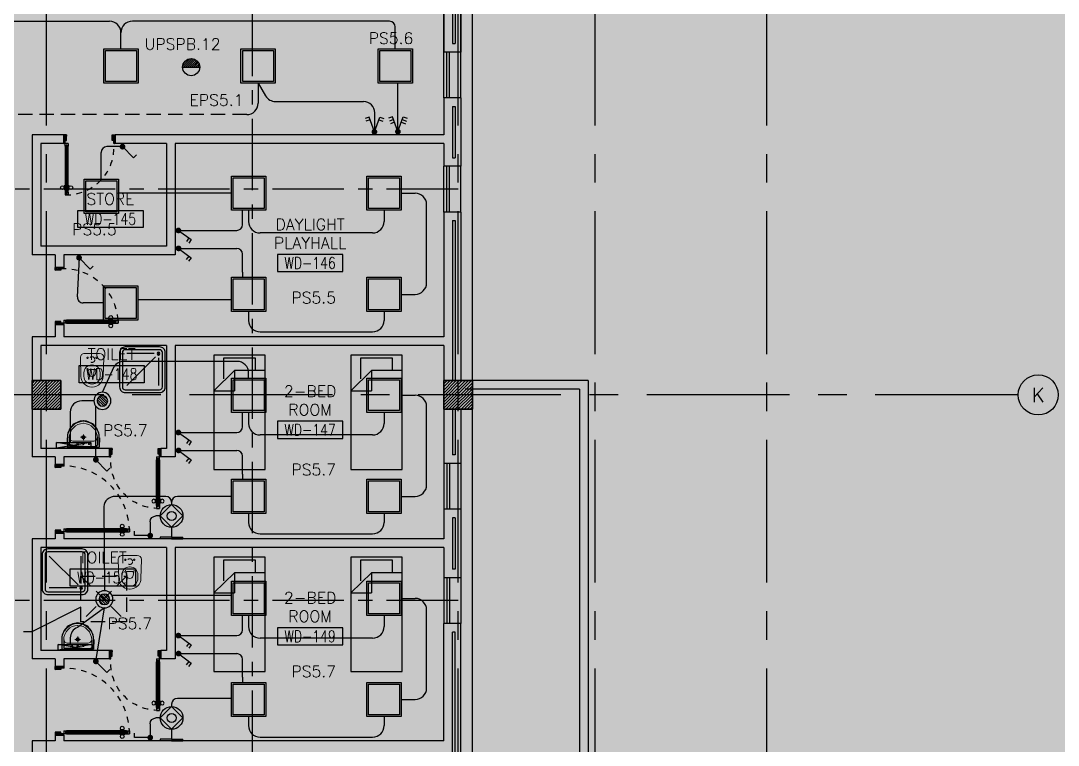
# Model space of a CAD drawing. Extents: x 0 to 92.9, y -1.3 to 78.2.
# Drawn here: x 74.79 to 92.94, y 43.83 to 56.51 of the extents above; entities that cross this region are included whole.
import ezdxf
from ezdxf.enums import TextEntityAlignment as Align

# ---------------------------------------------------------------- set-up
doc = ezdxf.new("R2010")
doc.units = 0
doc.header["$MEASUREMENT"] = 0
for name, pattern in [('CENTER', [2, 1.25, -0.25, 0.25, -0.25]), ('CENTERX2', [4, 2.5, -0.5, 0.5, -0.5]), ('DASHED', [0.75, 0.5, -0.25]), ('HIDDEN', [0.375, 0.25, -0.125]), ('HIDDEN2', [0.1875, 0.125, -0.0625])]:
    doc.linetypes.add(name, pattern=pattern)
doc.layers.get('0').update_dxf_attribs({"color": 11, "linetype": 'CONTINUOUS'})
for name, color, linetype in [('AX-CR', 11, 'CONTINUOUS'), ('AX-TXT', 11, 'CONTINUOUS'), ('AXES', 11, 'CENTERX2'), ('AXES1', 11, 'CENTER'), ('COL', 11, 'CONTINUOUS'), ('DOOR', 11, 'CONTINUOUS'), ('E-CLINE', 2, 'CONTINUOUS'), ('E-HLINE', 2, 'HIDDEN'), ('E-LEGEND', 3, 'CONTINUOUS'), ('E-LITE', 4, 'CONTINUOUS'), ('E-SWITCH', 4, 'CONTINUOUS'), ('E-SWITCHS', 4, 'CONTINUOUS'), ('E-TEXT', 4, 'CONTINUOUS'), ('E-TRXT', 4, 'CONTINUOUS'), ('EL-LITE', 4, 'CONTINUOUS'), ('FIX', 11, 'CONTINUOUS'), ('FUR', 11, 'CONTINUOUS'), ('HAT', 11, 'CONTINUOUS'), ('INSUL', 11, 'CONTINUOUS'), ('PROJ-L', 11, 'CONTINUOUS'), ('RM-BOX', 11, 'CONTINUOUS'), ('RM-NAME', 11, 'CONTINUOUS'), ('RM-NO', 11, 'CONTINUOUS'), ('SHAFT', 11, 'CONTINUOUS'), ('WALL', 11, 'CONTINUOUS'), ('WIN', 11, 'CONTINUOUS')]:
    doc.layers.add(name, color=color, linetype=linetype)
doc.styles.add('ROMANS', font='ROMANS.shx', dxfattribs={"width": 0.6})
doc.styles.add('SIMPLEX', font='simplex.shx', dxfattribs={"width": 0.8})
doc.dimstyles.new('DIM7', dxfattribs={"dimtxt": 0.24, "dimasz": 0.08, "dimexe": 0.07, "dimexo": 0.05, "dimgap": 0.07, "dimtad": 1, "dimzin": 0, "dimdsep": 46, "dimtxsty": 'SIMPLEX', "dimblk": 'ARCHTICK', "dimcen": 0.05, "dimdle": 0.05, "dimclrd": 4, "dimclre": 4, "dimclrt": 2, "dimadec": 0, "dimazin": 0, "dimtp": 2, "dimtm": 2, "dimtfac": 0.114286, "dimtix": 1, "dimtmove": 2, "dimatfit": 3, "dimldrblk": 'DOT', "dimfxl": 0, "dimtolj": 1, "dimtzin": 0, "dimarcsym": 0})

# ---------------------------------------------------------------- blocks, each defined once
blk = doc.blocks.new('AXR')
at = {"layer": 'AX-CR'}
blk.add_circle((350, 0), 350, dxfattribs=at)
at = {"layer": 'AX-TXT', "style": 'ROMANS'}
blk.add_attdef('AX', text='', height=250, dxfattribs=at).set_placement((350, 0), align=Align.MIDDLE)
blk = doc.blocks.new('DOOR90')
at = {"layer": 'DOOR', "linetype": 'ByBlock'}
for p, q in [((0, 0), (-150, 0)), ((-200, -25), (-1000, -25)), ((-200, -42), (-1000, -42)), ((-200, -58), (-1000, -58)), ((-1000, -75), (-200, -75))]:
    blk.add_line(p, q, dxfattribs=at)
at = {"layer": 'DOOR', "color": 0, "linetype": 'ByBlock'}
for p, q in [((-150, 0), (-150, -25)), ((-150, 0), (0, 0)), ((0, -50), (0, 0)), ((-1050, -25), (-1050, -75)), ((-1050, -75), (-1050, -25)), ((-1000, -25), (-1050, -25)), ((-1000, -75), (-1050, -75)), ((-1020, -42), (-1020, -58)), ((-1000, -42), (-1020, -42)), ((-1000, -58), (-1020, -58)), ((-1000, -25), (-1000, -42)), ((-1000, -58), (-1000, -75)), ((-968, -25), (-968, -18)), ((-878, -18), (-968, -18)), ((-968, -75), (-968, -82)), ((-878, -82), (-968, -82)), ((-955, -18), (-955, -9)), ((-955, -9), (-890, -9)), ((-955, -18), (-890, -18)), ((-955, -82), (-955, -91)), ((-955, -82), (-890, -82)), ((-955, -91), (-890, -91)), ((-890, -18), (-890, -9)), ((-890, -82), (-890, -91)), ((-878, -25), (-878, -18)), ((-878, -75), (-878, -82)), ((-200, -42), (-200, -25)), ((-200, -25), (-150, -25)), ((-180, -42), (-200, -42)), ((-200, -75), (-200, -58)), ((-200, -58), (-180, -58)), ((-150, -75), (-200, -75)), ((-180, -58), (-180, -42)), ((-150, -75), (-150, -25)), ((-150, -25), (-100, -25)), ((-100, -25), (-100, -50)), ((-100, -50), (0, -50)), ((-150, -900), (-150, -875)), ((-150, -875), (-100, -875)), ((0, -900), (-150, -900)), ((-150, -900), (0, -900)), ((-100, -850), (0, -850)), ((-100, -875), (-100, -850)), ((0, -850), (0, -900))]:
    blk.add_line(p, q, dxfattribs=at)
at = {"layer": 'DOOR', "color": 9, "linetype": 'ByBlock'}
for p, q in [((0, -50), (-114, 0)), ((0, -50), (-40, 0)), ((0, -50), (-100, -37)), ((0, -850), (-114, -900)), ((0, -850), (-100, -863)), ((0, -850), (-40, -900))]:
    blk.add_line(p, q, dxfattribs=at)
at = {"layer": 'DOOR', "color": 0, "linetype": 'ByBlock'}
for centre in [(-923, 24), (-923, -124)]:
    blk.add_circle(centre, 32.4, dxfattribs=at)
at = {"layer": 'DOOR', "color": 9, "linetype": 'ByBlock'}
for centre, radius, start, end in [((0, -50), 74.4, 137.7764, 180), ((0, -50), 54.4, 113.2074, 180), ((0, -50), 154, 161.1053, 166.2858), ((0, -50), 134, 158.1598, 169.28), ((0, -50), 114, 154.0838, 167.3774), ((0, -50), 94.4, 148.0182, 180), ((0, -50), 34.4, 90, 180), ((0, -50), 14.4, 90, 180), ((0, -850), 154, 193.7142, 198.8947), ((0, -850), 134, 190.72, 201.8402), ((0, -850), 94.4, 180, 211.9818), ((0, -850), 74.4, 180, 222.2236), ((0, -850), 54.4, 180, 246.7926), ((0, -850), 34.4, 180, 270), ((0, -850), 14.4, 180, 270)]:
    blk.add_arc(centre, radius, start, end, dxfattribs=at)
at = {"layer": 'DOOR', "linetype": 'HIDDEN', "ltscale": 0.5}
blk.add_arc((-222, -50), 828, 178.2701, 275.003, dxfattribs=at)
blk = doc.blocks.new('DOOR100')
at = {"layer": 'DOOR', "color": 0, "linetype": 'ByBlock'}
for p, q in [((-76, 1251), (-76, 1301)), ((-76, 1301), (-26, 1301)), ((-26, 1301), (-76, 1301)), ((-59, 1251), (-59, 1271)), ((-43, 1271), (-59, 1271)), ((-43, 1251), (-43, 1271)), ((-26, 1251), (-26, 1301)), ((-92, 1206), (-92, 1141)), ((-83, 1206), (-92, 1206)), ((-83, 1141), (-92, 1141)), ((-83, 1129), (-83, 1219)), ((-76, 1219), (-83, 1219)), ((-83, 1206), (-83, 1141)), ((-76, 1129), (-83, 1129)), ((-59, 1251), (-76, 1251)), ((-26, 1251), (-43, 1251)), ((-26, 1219), (-19, 1219)), ((-26, 1129), (-19, 1129)), ((-19, 1129), (-19, 1219)), ((-19, 1206), (-19, 1141)), ((-19, 1206), (-10, 1206)), ((-19, 1141), (-10, 1141)), ((-10, 1206), (-10, 1141)), ((-76, 200), (-59, 200)), ((-76, 150), (-76, 200)), ((-59, 200), (-59, 180)), ((-43, 200), (-26, 200)), ((-43, 180), (-43, 200)), ((-26, 200), (-26, 150)), ((-1201, 0), (-1201, 150)), ((-1201, 150), (-1176, 150)), ((-1201, 150), (-1201, 0)), ((-1151, 0), (-1201, 0)), ((-1176, 150), (-1176, 100)), ((-1176, 100), (-1151, 100)), ((-1151, 100), (-1151, 0)), ((-76, 150), (-26, 150)), ((-59, 180), (-43, 180)), ((-51, 100), (-51, 0)), ((-26, 100), (-51, 100)), ((-51, 0), (-1, 0)), ((-1, 150), (-26, 150)), ((-26, 150), (-26, 100)), ((-1, 150), (-1, 0))]:
    blk.add_line(p, q, dxfattribs=at)
at = {"layer": 'DOOR', "linetype": 'ByBlock'}
for p, q in [((-76, 1251), (-76, 200)), ((-59, 200), (-59, 1251)), ((-43, 200), (-43, 1251)), ((-26, 200), (-26, 1251))]:
    blk.add_line(p, q, dxfattribs=at)
at = {"layer": 'DOOR', "color": 9, "linetype": 'ByBlock'}
for p, q in [((-1151, 0), (-1201, 114)), ((-1151, 0), (-1201, 40)), ((-1151, 0), (-1164, 100)), ((-51, 0), (-1, 114)), ((-51, 0), (-38, 100)), ((-51, 0), (-1, 40))]:
    blk.add_line(p, q, dxfattribs=at)
at = {"layer": 'DOOR', "color": 0, "linetype": 'ByBlock'}
for centre in [(-125, 1174), (22, 1174)]:
    blk.add_circle(centre, 32.4, dxfattribs=at)
at = {"layer": 'DOOR', "linetype": 'HIDDEN', "ltscale": 0.5}
blk.add_arc((-27, 152), 1149, 89.961, 180.0931, dxfattribs=at)
at = {"layer": 'DOOR', "color": 9, "linetype": 'ByBlock'}
for centre, radius, start, end in [((-1151, 0), 154, 103.7142, 108.8947), ((-1151, 0), 134, 100.72, 111.8402), ((-1151, 0), 94.4, 90, 121.9818), ((-1151, 0), 74.4, 90, 132.2236), ((-1151, 0), 54.4, 90, 156.7926), ((-1151, 0), 34.4, 90, 180), ((-1151, 0), 14.4, 90, 180), ((-51, 0), 94.4, 58.0182, 90), ((-51, 0), 74.4, 47.7764, 90), ((-51, 0), 54.4, 23.2074, 90), ((-51, 0), 34.4, 0, 90), ((-51, 0), 14.4, 0, 90), ((-51, 0), 134, 68.1598, 79.28), ((-51, 0), 114, 64.0838, 77.3774), ((-51, 0), 154, 71.1053, 76.2858)]:
    blk.add_arc(centre, radius, start, end, dxfattribs=at)
blk = doc.blocks.new('RM1')
at = {"layer": 'RM-BOX'}
blk.add_lwpolyline([(570, -200), (-570, -200), (-570, -500), (570, -500)], close=True, dxfattribs=at)
at = {"layer": 'RM-NAME', "style": 'ROMANS'}
for tag, p in [('ROOMNAME1', (0, 324)), ('ROOMNAME2', (0, 0))]:
    blk.add_attdef(tag, text='', height=200, dxfattribs=at).set_placement(p, align=Align.MIDDLE)
at = {"layer": 'RM-NO', "style": 'ROMANS', "width": 0.8}
blk.add_attdef('ROOMNO', text='', height=200, dxfattribs=at).set_placement((0, -350), align=Align.MIDDLE)
blk = doc.blocks.new('COL50')
at = {"layer": 'COL'}
blk.add_lwpolyline([(-250, 250), (-250, -250), (250, -250), (250, 250)], close=True, dxfattribs=at)
blk = doc.blocks.new('*X113')
at = {"color": 0}
for p, q in [((245929, 162720), (246399, 163190)), ((245929, 162773), (246345, 163190)), ((245929, 162826), (246292, 163190)), ((245929, 162879), (246239, 163190)), ((245929, 162932), (246186, 163190)), ((245929, 162985), (246133, 163190)), ((245929, 163038), (246080, 163190)), ((245929, 163091), (246027, 163190)), ((245929, 163144), (245974, 163190)), ((245952, 162690), (246429, 163167)), ((246005, 162690), (246429, 163114)), ((246058, 162690), (246429, 163061)), ((246111, 162690), (246429, 163008)), ((246164, 162690), (246429, 162955)), ((246217, 162690), (246429, 162902)), ((246270, 162690), (246429, 162849)), ((246323, 162690), (246429, 162796)), ((246376, 162690), (246429, 162742))]:
    blk.add_line(p, q, dxfattribs=at)
blk = doc.blocks.new('DOOR-10')
at = {"layer": 'DOOR', "color": 0, "linetype": 'ByBlock'}
for p, q in [((-26, 1100), (-76, 1100)), ((-76, 1100), (-26, 1100)), ((-76, 1050), (-76, 1100)), ((-26, 1050), (-26, 1100)), ((-83, 1005), (-92, 1005)), ((-92, 1005), (-92, 940)), ((-83, 940), (-92, 940)), ((-76, 1018), (-83, 1018)), ((-83, 928), (-83, 1018)), ((-83, 1005), (-83, 940)), ((-76, 928), (-83, 928)), ((-59, 1050), (-76, 1050)), ((-43, 1070), (-59, 1070)), ((-59, 1050), (-59, 1070)), ((-43, 1050), (-43, 1070)), ((-26, 1050), (-43, 1050)), ((-26, 1018), (-18, 1018)), ((-26, 928), (-18, 928)), ((-18, 928), (-18, 1018)), ((-18, 1005), (-9, 1005)), ((-18, 1005), (-18, 940)), ((-18, 940), (-9, 940)), ((-9, 1005), (-9, 940)), ((-76, 200), (-59, 200)), ((-76, 150), (-76, 200)), ((-59, 200), (-59, 180)), ((-43, 200), (-26, 200)), ((-43, 180), (-43, 200)), ((-26, 200), (-26, 150)), ((-1001, 0), (-1001, 150)), ((-1001, 150), (-976, 150)), ((-1001, 150), (-1001, 0)), ((-951, 0), (-1001, 0)), ((-976, 150), (-976, 100)), ((-976, 100), (-951, 100)), ((-951, 100), (-951, 0)), ((-76, 150), (-26, 150)), ((-59, 180), (-43, 180)), ((-51, 100), (-51, 0)), ((-26, 100), (-51, 100)), ((-51, 0), (-1, 0)), ((-1, 150), (-26, 150)), ((-26, 150), (-26, 100))]:
    blk.add_line(p, q, dxfattribs=at)
at = {"layer": 'DOOR', "linetype": 'ByBlock'}
for p, q in [((-76, 1050), (-76, 200)), ((-59, 200), (-59, 1050)), ((-43, 200), (-43, 1050)), ((-26, 200), (-26, 1050))]:
    blk.add_line(p, q, dxfattribs=at)
at = {"layer": 'DOOR', "color": 9, "linetype": 'ByBlock'}
for p, q in [((-951, 0), (-1001, 114)), ((-951, 0), (-1001, 40)), ((-951, 0), (-964, 100)), ((-51, 0), (-1, 114)), ((-51, 0), (-37, 100)), ((-51, 0), (-1, 40)), ((-1, 0), (-1, 150))]:
    blk.add_line(p, q, dxfattribs=at)
at = {"layer": 'DOOR', "color": 0, "linetype": 'ByBlock'}
for centre in [(-124, 973), (23, 973)]:
    blk.add_circle(centre, 32.4, dxfattribs=at)
at = {"layer": 'DOOR', "linetype": 'HIDDEN', "ltscale": 0.5}
blk.add_arc((-23, 149), 952, 93.1482, 179.9482, dxfattribs=at)
at = {"layer": 'DOOR', "color": 9, "linetype": 'ByBlock'}
for centre, radius, start, end in [((-951, 0), 154, 103.7142, 108.8947), ((-951, 0), 134, 100.72, 111.8402), ((-951, 0), 94.4, 90, 121.9818), ((-951, 0), 74.4, 90, 132.2236), ((-951, 0), 54.4, 90, 156.7926), ((-951, 0), 34.4, 90, 180), ((-951, 0), 14.4, 90, 180), ((-51, 0), 94.4, 58.0182, 90), ((-51, 0), 74.4, 47.7764, 90), ((-51, 0), 54.4, 23.2074, 90), ((-51, 0), 34.4, 0, 90), ((-51, 0), 14.4, 0, 90), ((-51, 0), 134, 68.1598, 79.28), ((-51, 0), 114, 64.0838, 77.3774), ((-51, 0), 154, 71.1053, 76.2858)]:
    blk.add_arc(centre, radius, start, end, dxfattribs=at)
blk = doc.blocks.new('AH20A')
at = {"layer": 'FUR'}
for p, q in [((0, 0.5), (0, -0.5)), ((1, 0.5), (0, 0.5)), ((0.1358, 0.5), (0.1358, -0.0987)), ((1, -0.5), (1, 0.5)), ((0.1358, 0.3112), (0.0277, 0.3112)), ((0.0277, 0.3112), (0.0277, -0.3087)), ((0.1358, -0.0987), (0.3125, -0.5)), ((0.1358, -0.0987), (0.3125, -0.0987)), ((0.3125, -0.5), (0.3125, -0.0987)), ((0.0277, -0.3087), (0.2076, -0.3087)), ((0, -0.5), (1, -0.5))]:
    blk.add_line(p, q, dxfattribs=at)
blk = doc.blocks.new('*X114')
at = {"color": 0}
for p, q in [((253129, 162707), (253611, 163190)), ((253129, 162760), (253558, 163190)), ((253129, 162813), (253505, 163190)), ((253129, 162866), (253452, 163190)), ((253129, 162919), (253399, 163190)), ((253129, 162972), (253346, 163190)), ((253129, 163025), (253293, 163190)), ((253129, 163079), (253240, 163190)), ((253129, 163132), (253187, 163190)), ((253164, 162690), (253629, 163154)), ((253217, 162690), (253629, 163101)), ((253270, 162690), (253629, 163048)), ((253323, 162690), (253629, 162995)), ((253376, 162690), (253629, 162942)), ((253429, 162690), (253629, 162889)), ((253482, 162690), (253629, 162836)), ((253535, 162690), (253629, 162783)), ((253588, 162690), (253629, 162730))]:
    blk.add_line(p, q, dxfattribs=at)
blk = doc.blocks.new('LAV1')
at = {"layer": 'FIX', "linetype": 'ByBlock', "ltscale": 0.3}
for p, q in [((-280, 210), (-275, 50)), ((-245, 210), (-245, 85)), ((245, 210), (245, 85)), ((280, 210), (275, 50)), ((0, 60), (-220, 60)), ((0, 60), (220, 60))]:
    blk.add_line(p, q, dxfattribs=at)
at = {"layer": 'FIX', "linetype": 'Continuous', "lineweight": 20}
for p, q in [((-275, 210), (-275, 50)), ((275, 210), (275, 50)), ((0, 50), (-275, 50)), ((0, 50), (-252, 50)), ((0, 155), (-181, 155)), ((0, 155), (181, 155)), ((0, 50), (275, 50)), ((0, 50), (252, 50))]:
    blk.add_line(p, q, dxfattribs=at)
at = {"layer": 'FIX', "linetype": 'DASHED', "lineweight": 20, "ltscale": 0.05}
for p, q in [((50, 220), (-50, 220)), ((0, 170), (0, 270)), ((0, 170), (0, 270))]:
    blk.add_line(p, q, dxfattribs=at)
at = {"layer": 'FIX', "lineweight": 20}
for p, q in [((16, 107), (-15, 107)), ((0, 92), (0, 123))]:
    blk.add_line(p, q, dxfattribs=at)
for centre, radius in [((0, 220), 29.5), ((0, 220), 22.5), ((0, 107), 15.5)]:
    blk.add_circle(centre, radius, dxfattribs=at)
at = {"layer": 'FIX', "linetype": 'HIDDEN', "lineweight": 20, "ltscale": 0.05}
for centre in [(-100, 107), (100, 107)]:
    blk.add_circle(centre, 12.4, dxfattribs=at)
at = {"layer": 'FIX', "linetype": 'ByBlock', "ltscale": 0.3}
for centre, radius, start, end in [((7, 220), 287, 91.3776, 182.0064), ((-7, 220), 287, 357.9936, 88.6224), ((-220, 85), 24.9, 179.7021, 269.9486), ((220, 85), 24.9, 270.0514, 0.2979)]:
    blk.add_arc(centre, radius, start, end, dxfattribs=at)
at = {"layer": 'FIX', "linetype": 'Continuous', "lineweight": 20}
for centre, radius, start, end in [((8, 217), 283, 91.6988, 181.351), ((8, 212), 253, 91.7328, 180.4884), ((-8, 217), 283, 358.649, 88.3012), ((-8, 212), 253, 359.5116, 88.2672), ((-179, 222), 66.9, 190.2006, 268.0786), ((179, 222), 66.9, 271.9214, 349.7994)]:
    blk.add_arc(centre, radius, start, end, dxfattribs=at)
blk = doc.blocks.new('SHR1')
at = {"layer": 'FIX'}
for p, q in [((-196, 196), (-700, 700)), ((-143, 218), (-143, 700)), ((-218, 143), (-700, 143))]:
    blk.add_line(p, q, dxfattribs=at)
for points in [[(-825, 125), (-825, 725, -0.414214), (-725, 825), (-125, 825, -0.414214), (-25, 725), (-25, 125, -0.414214), (-125, 25), (-725, 25, -0.414214)], [(-775, 125), (-775, 725, -0.414214), (-725, 775), (-125, 775, -0.414214), (-75, 725), (-75, 125, -0.414214), (-125, 75), (-725, 75, -0.414214)]]:
    blk.add_lwpolyline(points, format="xyb", close=True, dxfattribs=at)
for radius in [25, 15]:
    blk.add_circle((-143, 143), radius, dxfattribs=at)
blk = doc.blocks.new('WC1')
at = {"layer": 'FIX', "lineweight": 20}
for p, q in [((-210, 204), (-538, 194)), ((-727, 5), (-727, -5)), ((-674, 5), (-674, -5)), ((-534, 24), (-540, 0)), ((-540, 0), (-534, -24)), ((-475, 141), (-538, 141)), ((-395, 76), (-490, 60)), ((-339, 5), (-339, -5)), ((-137, 0), (-137, 131)), ((-137, -131), (-137, 0)), ((-538, -141), (-475, -141)), ((-490, -60), (-395, -76)), ((-538, -194), (-210, -204)), ((-213, -204), (-210, -204))]:
    blk.add_line(p, q, dxfattribs=at)
at = {"layer": 'FIX', "linetype": 'Continuous', "lineweight": 20}
blk.add_line((-420, -47), (-420, 45), dxfattribs=at)
at = {"layer": 'FIX', "linetype": 'HIDDEN2', "lineweight": 20, "ltscale": 0.3}
blk.add_circle((-245, 0), 49.8, dxfattribs=at)
at = {"layer": 'FIX', "linetype": 'HIDDEN', "lineweight": 20, "ltscale": 0.05}
for centre in [(-213, 78), (-213, -77)]:
    blk.add_circle(centre, 11.6, dxfattribs=at)
at = {"layer": 'FIX', "lineweight": 20}
for centre, radius, start, end in [((-538, 5), 189, 90, 180), ((-210, 131), 73, 360, 90), ((-538, 5), 136, 90, 180), ((-473, -7), 68.2, 128.9242, 152.8468), ((-464, -18), 82, 108.496, 128.9242), ((-475, 5), 136, 360, 90), ((-538, -5), 189, 180, 270), ((-538, -5), 136, 180, 270), ((-473, 7), 68.2, 207.1532, 231.0758), ((-464, 18), 82, 231.0758, 251.504), ((-475, -5), 136, 270, 0), ((-210, -131), 73, 270, 0)]:
    blk.add_arc(centre, radius, start, end, dxfattribs=at)
at = {"layer": 'FIX', "linetype": 'Continuous', "lineweight": 20}
for centre, start, end in [((-443, 46), 357.6662, 91.6121), ((-442, -46), 268.3879, 2.3338)]:
    blk.add_arc(centre, 22.3, start, end, dxfattribs=at)
blk = doc.blocks.new('L42')
at = {"layer": 'E-LITE'}
for p, q in [((0.3, 0.3), (-0.3, 0.3)), ((-0.3, 0.3), (-0.3, -0.3)), ((0.3, -0.3), (0.3, 0.3)), ((-0.3, -0.3), (0.3, -0.3))]:
    blk.add_line(p, q, dxfattribs=at)
at = {"layer": 'E-LITE', "color": 8}
blk.add_lwpolyline([(-0.27, 0.27), (-0.27, -0.27), (0.27, -0.27), (0.27, 0.27)], close=True, dxfattribs=at)
blk = doc.blocks.new('2G2W')
for p, q in [((0, 0), (0.517, 0.188)), ((0, 0), (0.517, -0.188)), ((0.423, 0.154), (0.372, 0.295)), ((0.517, 0.188), (0.466, 0.329)), ((0.423, -0.154), (0.372, -0.295)), ((0.517, -0.188), (0.466, -0.329))]:
    blk.add_line(p, q)
at = {"const_width": 0.1}
blk.add_lwpolyline([(-0.05, 0, 1), (0.05, 0, 1)], format="xyb", close=True, dxfattribs=at)
blk = doc.blocks.new('3G2W')
for p, q in [((0, 0), (0.517, 0.188)), ((0, 0), (0.517, -0.188)), ((0.329, 0.12), (0.278, 0.261)), ((0.423, 0.154), (0.372, 0.295)), ((0.517, 0.188), (0.466, 0.329)), ((0.329, -0.12), (0.278, -0.261)), ((0.423, -0.154), (0.372, -0.295)), ((0.517, -0.188), (0.466, -0.329))]:
    blk.add_line(p, q)
at = {"const_width": 0.1}
blk.add_lwpolyline([(-0.05, 0, 1), (0.05, 0, 1)], format="xyb", close=True, dxfattribs=at)
blk = doc.blocks.new('2G1W')
for p, q in [((0, 0), (0.55, 0)), ((0.45, 0), (0.45, -0.15)), ((0.55, 0), (0.55, -0.15))]:
    blk.add_line(p, q)
at = {"const_width": 0.1}
blk.add_lwpolyline([(-0.05, 0, 1), (0.05, 0, 1)], format="xyb", close=True, dxfattribs=at)
blk = doc.blocks.new('1G1W')
for p, q in [((0, 0), (0.55, 0)), ((0.55, 0), (0.55, -0.15))]:
    blk.add_line(p, q)
at = {"const_width": 0.1}
blk.add_lwpolyline([(-0.05, 0, 1), (0.05, 0, 1)], format="xyb", close=True, dxfattribs=at)
blk = doc.blocks.new('*X49')
at = {"color": 0}
for p, q in [((21548.527, 18540.142), (21548.801, 18540.415)), ((21548.529, 18539.966), (21548.977, 18540.414)), ((21548.584, 18539.845), (21549.098, 18540.359)), ((21548.672, 18539.756), (21549.187, 18540.271)), ((21548.793, 18539.7), (21549.243, 18540.15)), ((21548.966, 18539.696), (21549.246, 18539.977))]:
    blk.add_line(p, q, dxfattribs=at)
blk = doc.blocks.new('SPOT')
at = {"layer": 'E-LITE'}
for radius in [0.6, 0.369]:
    blk.add_circle((0, 0), radius, dxfattribs=at)
at = {"layer": 'E-LITE', "color": 8}
blk.add_blockref('*X49', (-21548.886, -18540.056), dxfattribs=at)
blk = doc.blocks.new('MR20')
at = {"layer": 'E-LITE'}
for p, q in [((-300, 100), (-300, 0)), ((-300, 100), (-300, 0)), ((-300, 0), (300, 0)), ((-300, 0), (300, 0)), ((-300, 0), (300, 0)), ((-300, 0), (-300, 0)), ((300, 0), (300, 100)), ((300, 0), (300, 100)), ((300, 0), (300, 0))]:
    blk.add_line(p, q, dxfattribs=at)
at = {"layer": 'E-LITE', "color": 3}
blk.add_line((300, 100), (-300, 100), dxfattribs=at)
at = {"layer": 'E-LITE', "color": 8}
for p, q in [((300, 0), (-300, 100)), ((300, 100), (-300, 0))]:
    blk.add_line(p, q, dxfattribs=at)
blk = doc.blocks.new('NL')
at = {"layer": 'E-LEGEND'}
blk.add_line((0, -193), (25, -193), dxfattribs=at)
at = {"layer": 'E-LITE'}
for p, q in [((0, 5), (0, 203)), ((25, 203), (0, 203)), ((25, 5), (25, 203)), ((0, 5), (0, -193)), ((25, 5), (25, -193))]:
    blk.add_line(p, q, dxfattribs=at)
at = {"layer": 'E-LITE', "color": 2}
blk.add_line((201, 5), (25, 5), dxfattribs=at)
at = {"layer": 'E-LITE', "color": 5}
blk.add_circle((398, 5), 198, dxfattribs=at)
at = {"layer": 'E-SWITCH', "color": 2}
for p, q in [((201, 5), (398, 203)), ((398, 203), (596, 5)), ((398, -193), (201, 5)), ((596, 5), (398, -193))]:
    blk.add_line(p, q, dxfattribs=at)
at = {"layer": 'E-SWITCH'}
blk.add_circle((398, 5), 78.5, dxfattribs=at)
blk = doc.blocks.new('EL')
at = {"layer": 'EL-LITE'}
h = blk.add_hatch(dxfattribs=at)
h.set_pattern_fill('ANSI31', color=4, scale=0.2, style=0)
h.set_pattern_definition([(45, (587.071197, 567.777136), (-0.0176776695, 0.0176776695), [])])
h.paths.add_polyline_path([(0.15, 0, 1), (-0.15, 0)])
at = {"layer": 'EL-LITE', "color": 4}
blk.add_line((-0.15, 0), (0.15, 0), dxfattribs=at)
blk.add_circle((0, 0), 0.15, dxfattribs=at)

msp = doc.modelspace()

# ---------------------------------------------------------------- linework, layer by layer
at = {"layer": 'AXES'}
for p, q in [((75.243, -1.327), (75.243, 77.486)), ((82.443, -1.327), (82.443, 77.486)), ((84.843, -1.327), (84.843, 77.486)), ((87.843, -1.327), (87.843, 77.486)), ((92.243, 49.958), (24.203, 49.958))]:
    msp.add_line(p, q, dxfattribs=at)
at = {"layer": 'AXES1'}
for p, q in [((78.843, 5.538), (78.843, 64.358)), ((82.443, 53.558), (24.203, 53.558)), ((82.443, 46.358), (24.203, 46.358))]:
    msp.add_line(p, q, dxfattribs=at)
at = {"layer": 'E-CLINE', "color": 4, "linetype": 'ByBlock'}
for p, q in [((74.344, 56.496), (76.344, 56.496)), ((81.244, 56.496), (76.744, 56.496)), ((76.544, 56.012), (76.544, 56.296)), ((78.944, 55.412), (78.944, 55.062))]:
    msp.add_line(p, q, dxfattribs=at)
at = {"layer": 'E-CLINE', "color": 4}
for p, q in [((81.344, 56.012), (81.344, 56.396)), ((78.478, 53.488), (76.502, 53.488)), ((81.447, 53.488), (81.692, 53.488)), ((78.778, 53.188), (78.778, 52.993)), ((81.147, 53.188), (81.147, 52.993)), ((81.892, 51.918), (81.892, 53.288)), ((80.947, 52.793), (78.978, 52.793)), ((78.478, 51.624), (76.838, 51.624)), ((81.447, 51.718), (81.692, 51.718)), ((78.778, 51.418), (78.778, 51.261)), ((81.147, 51.418), (81.147, 51.261)), ((78.978, 51.061), (80.947, 51.061)), ((78.578, 50.544), (76.589, 50.544)), ((76.22, 50.004), (76.423, 50.455)), ((78.778, 50.253), (78.778, 50.344)), ((81.447, 49.953), (81.692, 49.953)), ((81.892, 48.383), (81.892, 49.753)), ((75.657, 49.654), (75.657, 49.127)), ((78.778, 49.653), (78.778, 49.458)), ((81.147, 49.653), (81.147, 49.458)), ((80.947, 49.258), (78.978, 49.258)), ((77.331, 48.182, -0.858), (76.447, 48.182, -0.858)), ((78.478, 48.182, -0.858), (77.531, 48.182, -0.858)), ((81.447, 48.183), (81.692, 48.183)), ((76.247, 48.007, -0.758), (76.254, 46.531, 0.086)), ((77.431, 48.082, -0.858), (77.431, 48.038, -0.858)), ((78.778, 47.883), (78.778, 47.726)), ((81.147, 47.883), (81.147, 47.726)), ((78.978, 47.526), (80.947, 47.526)), ((76.386, 46.453), (78.478, 46.453)), ((81.447, 46.398), (81.692, 46.398)), ((76.254, 46.231), (75.782, 45.89)), ((81.892, 44.828), (81.892, 46.198)), ((78.778, 46.098), (78.778, 45.903)), ((81.147, 46.098), (81.147, 45.903)), ((75.657, 45.705), (75.657, 45.592)), ((80.947, 45.703), (78.978, 45.703)), ((77.431, 44.547, -0.858), (77.431, 44.503, -0.858)), ((78.478, 44.647, -0.858), (77.531, 44.647, -0.858)), ((81.447, 44.628), (81.692, 44.628)), ((78.778, 44.328), (78.778, 44.171)), ((81.147, 44.328), (81.147, 44.171)), ((78.978, 43.971), (80.947, 43.971))]:
    msp.add_line(p, q, dxfattribs=at)
at = {"layer": 'E-CLINE', "color": 4, "linetype": 'ByBlock'}
for centre, start, end in [((76.344, 56.296), 0, 90), ((76.744, 56.296), 90, 180), ((78.744, 55.062), 270, 0)]:
    msp.add_arc(centre, 0.2, start, end, dxfattribs=at)
at = {"layer": 'E-CLINE', "color": 4}
for centre, radius, start, end in [((81.244, 56.396), 0.1, 0, 90), ((81.692, 53.288), 0.2, 0, 90), ((78.978, 52.993), 0.2, 180, 270), ((80.947, 52.993), 0.2, 270, 0), ((81.692, 51.918), 0.2, 270, 0), ((78.978, 51.261), 0.2, 180, 270), ((80.947, 51.261), 0.2, 270, 0), ((76.589, 50.344), 0.2, 90, 146.1203), ((78.578, 50.344), 0.2, 0, 90), ((81.692, 49.753), 0.2, 0, 90), ((78.978, 49.458), 0.2, 180, 270), ((80.947, 49.458), 0.2, 270, 0), ((81.692, 48.383), 0.2, 270, 0), ((77.331, 48.082, -0.858), 0.1, 0, 90), ((77.531, 48.082, -0.858), 0.1, 90, 180), ((78.978, 47.726), 0.2, 180, 270), ((80.947, 47.726), 0.2, 270, 0), ((81.692, 46.198), 0.2, 0, 90), ((75.857, 45.705), 0.2, 112.0222, 180), ((78.978, 45.903), 0.2, 180, 270), ((80.947, 45.903), 0.2, 270, 0), ((81.692, 44.828), 0.2, 270, 0), ((77.531, 44.547, -0.858), 0.1, 90, 180), ((78.978, 44.171), 0.2, 180, 270), ((80.947, 44.171), 0.2, 270, 0)]:
    msp.add_arc(centre, radius, start, end, dxfattribs=at)
at = {"layer": 'E-CLINE', "color": 4, "extrusion": (0, 0.496185, 0.868217)}
msp.add_arc((-76.447, -42.057, 23.162), 0.2, 270, 0.2256, dxfattribs=at)
at = {"layer": 'E-HLINE', "color": 4}
msp.add_line((78.744, 54.862), (71.944, 54.862), dxfattribs=at)
at = {"layer": 'E-LITE'}
for p, q in [((77.233, 47.84, -0.858), (77.156, 47.84, -0.858)), ((77.056, 47.74, -0.858), (77.056, 47.497, -0.858)), ((77.233, 44.305, -0.858), (77.156, 44.305, -0.858)), ((77.056, 44.205, -0.858), (77.056, 43.962, -0.858))]:
    msp.add_line(p, q, dxfattribs=at)
at = {"layer": 'E-LITE', "extrusion": (0, 0, -1)}
for centre in [(77.156, 47.74, -0.858), (77.156, 44.205, -0.858)]:
    msp.add_ellipse(centre, major_axis=(0.0707, 0.0707), ratio=1, start_param=3.926991, end_param=5.497787, dxfattribs=at)
at = {"layer": 'E-SWITCH', "color": 4}
for p, q in [((78.944, 55.412), (79.076, 55.189)), ((81.39, 54.565), (81.39, 55.412)), ((79.248, 55.092), (80.787, 55.092)), ((80.987, 54.585), (80.987, 54.892)), ((76.572, 54.302), (76.296, 54.302)), ((76.196, 53.721), (76.196, 54.202)), ((78.67, 52.936), (78.67, 53.188)), ((77.549, 52.836), (78.57, 52.836)), ((77.552, 52.522), (78.57, 52.522)), ((75.811, 52.358), (75.781, 51.673)), ((78.67, 52.108), (78.67, 52.422)), ((78.67, 52.108), (78.67, 52.018)), ((76.238, 51.568), (75.881, 51.568)), ((76.07, 49.854), (75.857, 49.854)), ((76.105, 48.886), (76.105, 49.758)), ((78.67, 49.401), (78.67, 49.653)), ((77.549, 49.301), (78.57, 49.301)), ((77.552, 48.987), (78.57, 48.987)), ((78.67, 48.573), (78.67, 48.887)), ((78.67, 48.573), (78.67, 48.483)), ((76.105, 45.295), (76.254, 46.231)), ((78.67, 45.846), (78.67, 46.098)), ((77.549, 45.746), (78.57, 45.746)), ((77.552, 45.432), (78.57, 45.432)), ((78.67, 45.018), (78.67, 45.332)), ((78.67, 45.018), (78.67, 44.928))]:
    msp.add_line(p, q, dxfattribs=at)
for centre, radius, start, end in [((79.248, 55.292), 0.2, 210.6929, 270), ((80.787, 54.892), 0.2, 0, 90), ((76.296, 54.202), 0.1, 90, 180), ((78.57, 52.936), 0.1, 270, 0), ((78.57, 52.422), 0.1, 0, 90), ((75.881, 51.668), 0.1, 177.5109, 270), ((75.857, 49.654), 0.2, 90, 180), ((78.57, 49.401), 0.1, 270, 0), ((78.57, 48.887), 0.1, 0, 90), ((78.57, 45.846), 0.1, 270, 0), ((78.57, 45.332), 0.1, 0, 90)]:
    msp.add_arc(centre, radius, start, end, dxfattribs=at)
at = {"layer": 'INSUL'}
for p, q in [((82.343, 56.908), (82.343, 56.107)), ((82.393, 56.908), (82.393, 56.107)), ((82.343, 56.107), (82.393, 56.107)), ((82.343, 55.007), (82.393, 55.007)), ((82.343, 55.007), (82.343, 54.108)), ((82.393, 55.007), (82.393, 54.108)), ((82.343, 54.108), (82.393, 54.108)), ((82.343, 53.008), (82.343, 50.208)), ((82.343, 53.008), (82.393, 53.008)), ((82.393, 53.008), (82.393, 50.208)), ((82.343, 49.708), (82.343, 48.908)), ((82.393, 49.708), (82.393, 48.908)), ((82.393, 48.908), (82.343, 48.908)), ((82.343, 47.808), (82.343, 46.908)), ((82.393, 47.808), (82.343, 47.808)), ((82.393, 47.808), (82.393, 46.908)), ((82.393, 46.908), (82.343, 46.908)), ((82.343, 43.008), (82.343, 45.808)), ((82.393, 45.808), (82.343, 45.808)), ((82.393, 43.008), (82.393, 45.808))]:
    msp.add_line(p, q, dxfattribs=at)
at = {"layer": 'PROJ-L'}
for p, q in [((82.693, 50.208), (82.693, 56.908)), ((82.693, 43.008), (82.693, 49.708))]:
    msp.add_line(p, q, dxfattribs=at)
at = {"layer": 'PROJ-L', "linetype": 'Continuous'}
for p, q in [((84.719, 50.208), (82.569, 50.208)), ((84.719, 50.208), (84.719, 42.508)), ((84.569, 50.058), (82.569, 50.058)), ((84.569, 50.058), (84.569, 42.658))]:
    msp.add_line(p, q, dxfattribs=at)
at = {"layer": 'SHAFT', "linetype": 'HIDDEN'}
for p, q in [((76.643, 46.788), (75.843, 45.988)), ((75.843, 46.788), (76.643, 45.988))]:
    msp.add_line(p, q, dxfattribs=at)
msp.add_lwpolyline([(75.843, 46.788), (76.643, 46.788), (76.643, 45.988), (75.843, 45.988)], close=True, dxfattribs=at)
at = {"layer": 'WALL'}
for p, q in [((82.193, 56.908), (82.193, 55.957)), ((82.193, 55.957), (82.193, 56.792)), ((82.493, 56.758), (82.493, 55.957)), ((82.493, 55.957), (82.493, 56.758)), ((82.493, 55.957), (82.193, 55.957)), ((82.193, 55.157), (82.193, 54.508)), ((82.493, 55.157), (82.193, 55.157)), ((82.443, 55.157), (82.193, 55.157)), ((82.493, 55.157), (82.193, 55.157)), ((82.493, 55.157), (82.393, 55.157)), ((82.493, 55.157), (82.443, 55.157)), ((82.493, 55.157), (82.493, 53.958)), ((75.543, 54.508), (74.993, 54.508)), ((82.193, 54.508), (76.443, 54.508)), ((75.543, 54.358), (75.143, 54.358)), ((77.343, 54.358), (76.443, 54.358)), ((82.193, 54.358), (77.493, 54.358)), ((82.193, 54.358), (82.193, 53.958)), ((82.493, 53.958), (82.193, 53.958)), ((82.193, 53.158), (82.193, 50.973)), ((82.493, 53.158), (82.193, 53.158)), ((82.443, 53.158), (82.193, 53.158)), ((82.493, 53.158), (82.193, 53.158)), ((82.493, 53.158), (82.393, 53.158)), ((82.493, 53.158), (82.443, 53.158)), ((82.493, 53.158), (82.493, 50.208)), ((77.343, 52.558), (75.143, 52.558)), ((75.393, 52.408), (74.993, 52.408)), ((77.493, 52.408), (75.543, 52.408)), ((75.393, 50.973), (74.993, 50.973)), ((82.193, 50.973), (75.543, 50.973)), ((77.343, 50.823), (75.143, 50.823)), ((82.193, 50.823), (77.493, 50.823)), ((82.193, 50.823), (82.193, 50.208)), ((82.193, 49.708), (82.193, 48.758)), ((82.493, 49.708), (82.493, 48.758)), ((76.343, 49.023), (75.143, 49.023)), ((77.343, 49.023), (77.243, 49.023)), ((75.393, 48.873), (74.993, 48.873)), ((76.343, 48.873), (75.543, 48.873)), ((77.493, 48.873), (77.243, 48.873)), ((82.493, 48.758), (82.193, 48.758)), ((82.493, 47.958), (82.193, 47.958)), ((82.193, 47.958), (82.193, 47.438)), ((82.493, 47.958), (82.493, 46.758)), ((75.393, 47.438), (74.993, 47.438)), ((82.193, 47.438), (75.543, 47.438)), ((77.343, 47.288), (75.143, 47.288)), ((82.193, 47.288), (77.493, 47.288)), ((82.193, 47.288), (82.193, 46.758)), ((82.493, 46.758), (82.193, 46.758)), ((82.193, 43.903), (82.193, 45.958)), ((82.493, 45.958), (82.193, 45.958)), ((82.493, 43.008), (82.493, 45.958)), ((76.343, 45.488), (75.143, 45.488)), ((77.343, 45.488), (77.243, 45.488)), ((75.393, 45.338), (74.993, 45.338)), ((76.343, 45.338), (75.543, 45.338)), ((77.493, 45.338), (77.243, 45.338)), ((75.393, 43.903), (74.993, 43.903)), ((82.193, 43.903), (75.543, 43.903))]:
    msp.add_line(p, q, dxfattribs=at)
at = {"layer": 'WALL', "linetype": 'ByBlock'}
for p, q in [((74.993, 54.508), (74.993, 52.408)), ((75.543, 54.508), (75.543, 54.358)), ((76.443, 54.508), (76.443, 54.358)), ((75.143, 54.358), (75.143, 52.558)), ((77.343, 54.358), (77.343, 52.558)), ((77.493, 54.358), (77.493, 52.408)), ((75.393, 52.408), (75.393, 52.19)), ((75.543, 52.408), (75.543, 52.19)), ((75.393, 52.19), (75.543, 52.19)), ((75.393, 51.19), (75.393, 50.973)), ((75.393, 51.19), (75.543, 51.19)), ((75.543, 51.19), (75.543, 50.973)), ((74.993, 50.973), (74.993, 48.873)), ((75.143, 50.823), (75.143, 50.208)), ((77.343, 50.823), (77.343, 49.023)), ((77.493, 50.823), (77.493, 48.873)), ((75.143, 49.708), (75.143, 49.023)), ((76.343, 49.023), (76.343, 48.873)), ((77.243, 49.023), (77.243, 48.873)), ((75.393, 48.873), (75.393, 48.738)), ((75.543, 48.873), (75.543, 48.738)), ((75.393, 48.738), (75.543, 48.738)), ((74.993, 47.438), (74.993, 45.338)), ((75.393, 47.538), (75.543, 47.538)), ((75.393, 47.538), (75.393, 47.438)), ((75.543, 47.538), (75.543, 47.438)), ((75.143, 47.288), (75.143, 45.488)), ((77.343, 47.288), (77.343, 45.488)), ((77.493, 47.288), (77.493, 45.338)), ((76.343, 45.488), (76.343, 45.338)), ((77.243, 45.488), (77.243, 45.338)), ((75.393, 45.338), (75.393, 45.203)), ((75.393, 45.203), (75.543, 45.203)), ((75.543, 45.338), (75.543, 45.203)), ((75.393, 44.003), (75.543, 44.003)), ((75.393, 44.003), (75.393, 43.903)), ((75.543, 44.003), (75.543, 43.903)), ((74.993, 43.903), (74.993, 43.008))]:
    msp.add_line(p, q, dxfattribs=at)
at = {"layer": 'WALL', "linetype": 'ByBlock', "ltscale": 0.3}
for points in [[(75.493, 50.208), (74.993, 50.208), (74.993, 49.708), (75.493, 49.708)], [(82.693, 50.208), (82.193, 50.208), (82.193, 49.708), (82.693, 49.708)]]:
    msp.add_lwpolyline(points, close=True, dxfattribs=at)
at = {"layer": 'WIN'}
for p, q in [((82.193, 55.956), (82.193, 55.957)), ((82.193, 55.157), (82.193, 55.957)), ((82.243, 55.157), (82.243, 55.957)), ((82.243, 55.157), (82.243, 55.957)), ((82.293, 55.157), (82.293, 55.957)), ((82.493, 55.956), (82.493, 55.957)), ((82.493, 55.157), (82.493, 55.957)), ((82.193, 55.157), (82.193, 55.158)), ((82.443, 55.157), (82.443, 55.158)), ((82.493, 55.157), (82.493, 55.158)), ((82.193, 53.158), (82.193, 53.958)), ((82.193, 53.956), (82.193, 53.958)), ((82.243, 53.158), (82.243, 53.958)), ((82.243, 53.158), (82.243, 53.958)), ((82.293, 53.158), (82.293, 53.958)), ((82.493, 53.158), (82.493, 53.958)), ((82.493, 53.956), (82.493, 53.958)), ((82.193, 53.158), (82.193, 53.158)), ((82.443, 53.158), (82.443, 53.158)), ((82.493, 53.158), (82.493, 53.158)), ((82.193, 48.758), (82.193, 47.958)), ((82.243, 48.758), (82.243, 47.958)), ((82.293, 48.758), (82.293, 47.958)), ((82.493, 48.758), (82.493, 47.958)), ((82.193, 46.758), (82.193, 45.958)), ((82.243, 46.758), (82.243, 45.958)), ((82.293, 46.758), (82.293, 45.958)), ((82.493, 46.758), (82.493, 45.958))]:
    msp.add_line(p, q, dxfattribs=at)

# ---------------------------------------------------------------- block references
at = {"layer": 'AXES', "xscale": 0.001000000003841706, "yscale": 0.000999999996565748, "zscale": 0.001}
msp.add_blockref('AXR', (92.243, 49.958), dxfattribs=at).add_auto_attribs({'AX': 'K'})
at = {"layer": 'COL', "xscale": -0.001000000003841706, "yscale": 0.000999999996565748, "zscale": 0.001}
for p in [(75.243, 49.958), (82.443, 49.958)]:
    msp.add_blockref('COL50', p, dxfattribs=at)
at = {"layer": 'DOOR', "color": 0, "linetype": 'ByBlock', "yscale": 0.000999999996565748, "zscale": 0.001}
for name, p, xscale, rotation in [('DOOR90', (75.543, 54.508), 0.000999999996565748, 90), ('DOOR90', (77.243, 49.023), -0.000999999996565748, 270), ('DOOR100', (75.393, 47.538), 0.000999999996565748, 270), ('DOOR90', (77.243, 45.488), -0.000999999996565748, 270), ('DOOR100', (75.393, 44.003), 0.000999999996565748, 270)]:
    msp.add_blockref(name, p, dxfattribs=dict(at, xscale=xscale, rotation=rotation))
at = {"layer": 'DOOR', "color": 0, "linetype": 'ByBlock', "ltscale": 0.3, "xscale": 0.000999999996565748, "yscale": 0.000999999996565748, "zscale": 0.001, "rotation": 270}
msp.add_blockref('DOOR-10', (75.393, 51.189), dxfattribs=at)
at = {"layer": 'E-LITE', "color": 4, "xscale": -1, "rotation": 90}
for p in [(76.544, 55.712), (78.944, 55.712), (81.344, 55.712)]:
    msp.add_blockref('L42', p, dxfattribs=at)
at = {"layer": 'E-LITE'}
msp.add_blockref('EL', (77.772, 55.693), dxfattribs=at)
at = {"layer": 'E-LITE', "color": 4, "xscale": -1}
for p in [(76.202, 53.434), (78.778, 53.488), (81.147, 53.488), (78.778, 51.718), (81.147, 51.718), (76.538, 51.568), (78.778, 49.953), (81.147, 49.953), (78.778, 48.183), (81.147, 48.183), (78.778, 46.398), (81.147, 46.398), (78.778, 44.628), (81.147, 44.628)]:
    msp.add_blockref('L42', p, dxfattribs=at)
at = {"layer": 'E-LITE', "color": 4, "xscale": -0.25, "yscale": 0.25, "zscale": 0.25}
for p in [(76.22, 49.854), (76.254, 46.381)]:
    msp.add_blockref('SPOT', p, dxfattribs=at)
at = {"layer": 'E-LITE'}
for name, p, xscale, yscale, zscale, rotation in [('NL', (77.436, 47.442, -0.858), 0.0009999999892897904, 0.0009999999892897904, 0.001, 90), ('1G1W', (77.056, 47.497, -0.858), 0.4999999946448952, 0.4999999946448952, 0.5, 180), ('NL', (77.436, 43.907, -0.858), 0.0009999999892897904, 0.0009999999892897904, 0.001, 90), ('1G1W', (77.056, 43.962, -0.858), 0.4999999946448952, 0.4999999946448952, 0.5, 180)]:
    msp.add_blockref(name, p, dxfattribs=dict(at, xscale=xscale, yscale=yscale, zscale=zscale, rotation=rotation))
at = {"layer": 'E-SWITCH', "color": 4, "yscale": 0.5, "zscale": 0.5}
for name, p, xscale, rotation in [('3G2W', (81.39, 54.565), 0.5, 90), ('2G2W', (80.979, 54.561), 0.5, 90), ('1G1W', (76.572, 54.302), -0.5000000000102078, 134.3173464043549), ('2G1W', (77.549, 52.836), 0.4999999999954823, 324.5013632818716), ('2G1W', (77.552, 52.522), 0.49999999999485, 322.690442406434), ('1G1W', (75.811, 52.358), -0.5000000000102078, 134.3173464043549), ('2G1W', (77.549, 49.301), 0.4999999999954823, 324.5013632818716), ('2G1W', (77.552, 48.987), 0.49999999999485, 322.690442406434), ('1G1W', (76.105, 48.823), -0.5000000000102078, 134.3173464043549), ('2G1W', (77.549, 45.746), 0.4999999999954823, 324.5013632818716), ('1G1W', (76.105, 45.295), -0.5000000000102078, 134.3173464043549), ('2G1W', (77.552, 45.432), 0.49999999999485, 322.690442406434)]:
    msp.add_blockref(name, p, dxfattribs=dict(at, xscale=xscale, rotation=rotation))
at = {"layer": 'E-SWITCHS', "color": 4, "xscale": -0.0009999999892897904, "yscale": 0.0009999999892897904, "zscale": 0.001, "rotation": 180}
for p in [(75.718, 49.127), (75.743, 45.592)]:
    msp.add_blockref('MR20', p, dxfattribs=at)
at = {"layer": 'FIX'}
for name, p, xscale, yscale, zscale, rotation in [('WC1', (76.038, 50.821), 0.000999999996565748, 0.000999999996565748, 0.001, 90), ('SHR1', (77.345, 50.823), -0.001000000003841706, 0.000999999996565748, 0.001, 180), ('AH20A', (78.617, 50.654), 2, 0.9000000000014552, 2, 270), ('AH20A', (81.015, 50.654), 2, 0.9000000000014552, 2, 270), ('SHR1', (75.991, 46.438), -0.000999999996565748, 0.000999999996565748, 0.001, 90), ('WC1', (76.699, 47.286), 0.000999999996565748, 0.000999999996565748, 0.001, 90), ('AH20A', (78.617, 47.119), 2, 0.9000000000014552, 2, 270), ('AH20A', (81.015, 47.119), 2, 0.9000000000014552, 2, 270)]:
    msp.add_blockref(name, p, dxfattribs=dict(at, xscale=xscale, yscale=yscale, zscale=zscale, rotation=rotation))
at = {"layer": 'FIX', "xscale": 0.001000000003841706, "yscale": 0.000999999996565748, "zscale": 0.001}
for p in [(75.886, 48.996), (75.787, 45.461)]:
    msp.add_blockref('LAV1', p, dxfattribs=at)
at = {"layer": 'HAT', "xscale": 0.001000000003841706, "yscale": 0.000999999996565748, "zscale": 0.001}
for name in ['*X113', '*X114']:
    msp.add_blockref(name, (-170.935, -112.982), dxfattribs=at)
at = {"layer": 'RM-NAME'}
ref = msp.add_blockref('RM1', (76.36, 53.387), dxfattribs=dict(at, xscale=-0.001000000003841706, yscale=0.000999999996565748, zscale=0.001))
ref.add_attrib('ROOMNO', 'WD-145', dxfattribs={"layer": 'RM-NO', "height": 0.2, "style": 'ROMANS', "width": 0.8}).set_placement((76.36, 53.037), align=Align.MIDDLE)
ref.add_attrib('ROOMNAME2', 'STORE', dxfattribs={"height": 0.2, "style": 'ROMANS'}).set_placement((76.36, 53.387), align=Align.MIDDLE)
at = {"layer": 'RM-NAME', "xscale": 0.001000000003841706, "yscale": 0.000999999996565748, "zscale": 0.001}
for p, values in [((79.854, 52.617), {'ROOMNO': 'WD-146', 'ROOMNAME2': 'PLAYHALL', 'ROOMNAME1': 'DAYLIGHT'}), ((79.854, 49.698), {'ROOMNO': 'WD-147', 'ROOMNAME2': 'ROOM', 'ROOMNAME1': '2-BED'}), ((79.854, 46.084), {'ROOMNO': 'WD-149', 'ROOMNAME2': 'ROOM', 'ROOMNAME1': '2-BED'})]:
    msp.add_blockref('RM1', p, dxfattribs=at).add_auto_attribs(values)
at = {"layer": 'RM-NAME'}
ref = msp.add_blockref('RM1', (76.382, 50.672), dxfattribs=dict(at, xscale=-0.001000000003841706, yscale=0.000999999996565748, zscale=0.001))
ref.add_attrib('ROOMNO', 'WD-148', dxfattribs={"layer": 'RM-NO', "height": 0.2, "style": 'ROMANS', "width": 0.8}).set_placement((76.382, 50.322), align=Align.MIDDLE)
ref.add_attrib('ROOMNAME2', 'TOILET', dxfattribs={"height": 0.2, "style": 'ROMANS'}).set_placement((76.382, 50.672), align=Align.MIDDLE)
ref = msp.add_blockref('RM1', (76.226, 47.113), dxfattribs=dict(at, xscale=-0.001000000003841706, yscale=0.000999999996565748, zscale=0.001))
ref.add_attrib('ROOMNO', 'WD-150', dxfattribs={"layer": 'RM-NO', "height": 0.2, "style": 'ROMANS', "width": 0.8}).set_placement((76.226, 46.763), align=Align.MIDDLE)
ref.add_attrib('ROOMNAME2', 'TOILET', dxfattribs={"height": 0.2, "style": 'ROMANS'}).set_placement((76.226, 47.113), align=Align.MIDDLE)

# ---------------------------------------------------------------- texts
at = {"layer": 'E-TEXT', "color": 4, "style": 'ROMANS'}
for s, p in [(' PS5.6', (80.742, 56.1)), (' EPS5.1', (77.607, 55.017)), (' PS5.5', (75.553, 52.756)), (' PS5.5', (79.39, 51.559)), (' PS5.7', (76.094, 49.238)), (' PS5.7', (79.39, 48.551)), (' PS5.7', (76.172, 45.86)), (' PS5.7', (79.39, 45.019))]:
    msp.add_text(s, height=0.2, dxfattribs=at).set_placement(p)
at = {"layer": 'E-TRXT', "color": 4, "style": 'ROMANS'}
msp.add_text('UPSPB.12', height=0.2, dxfattribs=at).set_placement((76.958, 55.997))

# ---------------------------------------------------------------- leaders
at = {"layer": 'SHAFT', "color": 6, "linetype": 'ByBlock', "ltscale": 0.3}
msp.add_leader([(75.843, 46.244), (74.987, 45.812), (74.84, 45.812)], dimstyle='DIM7', override={"dimasz": 200, "dimgap": 70, "dimtad": 0}, dxfattribs=at)

doc.saveas('drawing.dxf')
